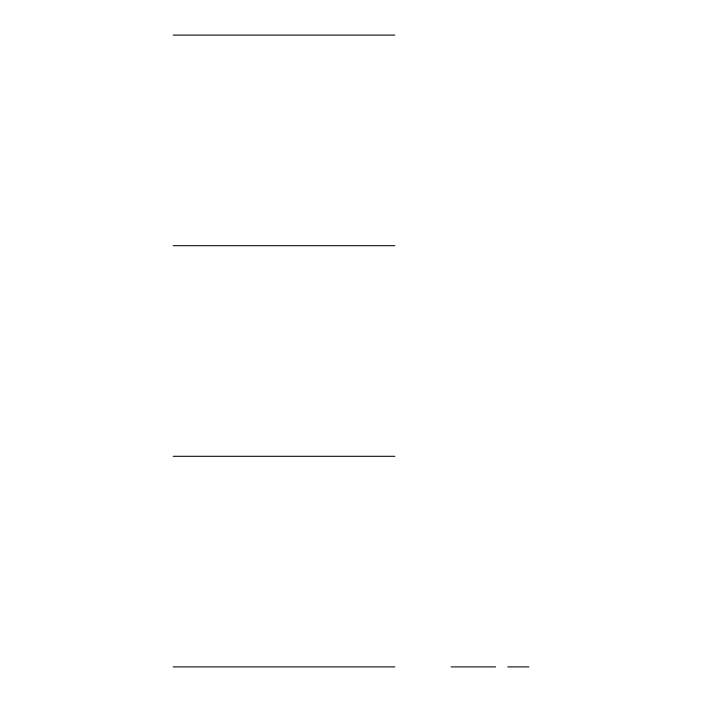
<?xml version="1.0" encoding="UTF-8"?>
<svg xmlns="http://www.w3.org/2000/svg" width="702" height="702" viewBox="0 0 702 702"><rect width="100%" height="100%" fill="white"/><g stroke="black" fill="none" stroke-linecap="round" stroke-linejoin="round"><path stroke-width="1.05" d="M173.183 35.1L394.84 35.1M173.183 245.7L394.84 245.7M173.183 456.3L394.84 456.3M173.183 666.9L394.84 666.9M451.175 666.9L495.612 666.9M507.757 666.9L528.817 666.9"/></g></svg>
